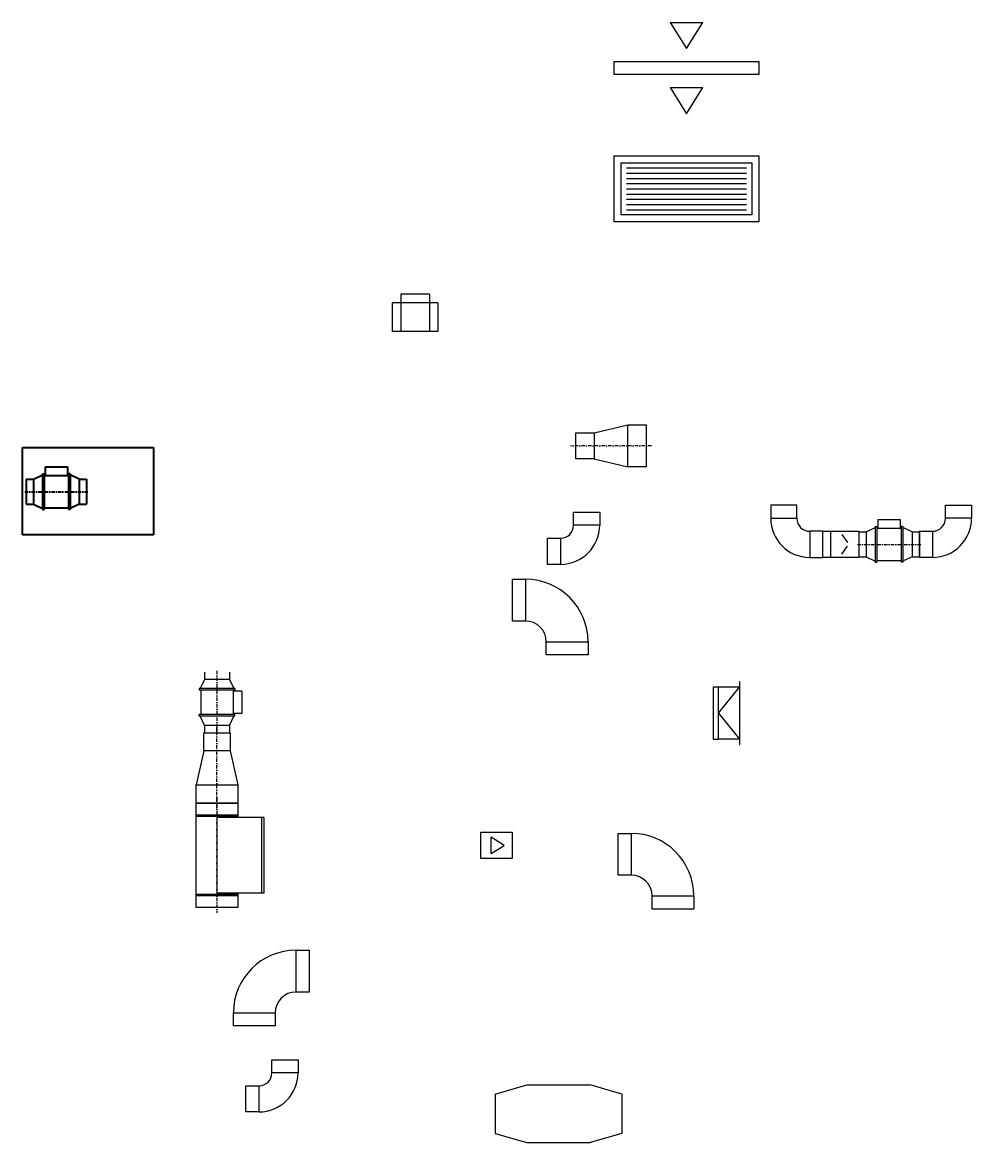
# Model space of a CAD drawing. Header units: millimetres. Extents: x -20430 to 47536, y -37310 to 23105.
# Drawn here: x -9676 to -6041, y -24104 to -19811 of the extents above; entities that cross this region are included whole.
import ezdxf

# ---------------------------------------------------------------- set-up
doc = ezdxf.new("R2010")
doc.units = ezdxf.units.MM
doc.linetypes.add('DASHDOT', pattern=[25.4, 12.7, -6.35, 0, -6.35])
doc.layers.add('02 ОВиК', color=7, linetype='Continuous')
doc.layers.add('100 noprint', color=2, linetype='Continuous', plot=False)
picture_1 = doc.add_image_def('image1.jpg', size_in_pixel=(600, 400))

# ---------------------------------------------------------------- blocks, each defined once
blk = doc.blocks.new('вентилятор d100')
at = {"color": 0, "linetype": 'Continuous', "lineweight": -2}
for p, q in [((50, 31.2), (0, 0)), ((0, 0), (50, -31.2)), ((50, 31.2), (50, -31.2))]:
    blk.add_line(p, q, dxfattribs=at)
at = {"color": 0, "linetype": 'Continuous', "lineweight": -2, "flags": 128}
blk.add_lwpolyline([(90.3, 50), (90.3, -50), (-29.7, -50), (-29.7, 50)], close=True, dxfattribs=at)
blk = doc.blocks.new('переход d200 на 200х150')
at = {"color": 0}
for p, q in [((100, 100), (20, 100)), ((20, 0), (100, 100)), ((20, 0), (100, -100)), ((100, -100), (20, -100))]:
    blk.add_line(p, q, dxfattribs=at)
for points in [[(0, -100), (20, -100), (20, 100), (0, 100)], [(100, -120), (102, -120), (102, 120), (100, 120)]]:
    blk.add_lwpolyline(points, close=True, dxfattribs=at)
blk = doc.blocks.new('поворот d150 x 90')
at = {"color": 0, "flags": 128}
for points in [[(80, 130), (80, 290), (130, 290), (130, 130)], [(0, 0), (-160, 0), (-160, 50), (0, 50)]]:
    blk.add_lwpolyline(points, close=True, dxfattribs=at)
at = {"color": 0}
for radius in [240, 80]:
    blk.add_arc((80, 50), radius, 90, 180, dxfattribs=at)
blk = doc.blocks.new('АП 500х200')
at = {"color": 0, "lineweight": -2}
for p, q in [((-507, 207), (-47, 207)), ((-507, 187), (-47, 187)), ((-507, 167), (-47, 167)), ((-507, 147), (-47, 147)), ((-507, 127), (-47, 127)), ((-507, 107), (-47, 107)), ((-507, 87), (-47, 87)), ((-507, 67), (-47, 67)), ((-507, 47), (-47, 47))]:
    blk.add_line(p, q, dxfattribs=at)
for points in [[(-554, 0), (-554, 254), (0, 254), (0, 0)], [(-527, 27), (-527, 227), (-27, 227), (-27, 27)]]:
    blk.add_lwpolyline(points, close=True, dxfattribs=at)
blk = doc.blocks.new('АП 500х200 разрез')
at = {"color": 0}
for p, q in [((-339.5, 200), (-214.5, 200)), ((-339.5, 200), (-277, 100)), ((-277, 100), (-214.5, 200)), ((-339.5, -50), (-214.5, -50)), ((-339.5, -50), (-277, -150)), ((-277, -150), (-214.5, -50))]:
    blk.add_line(p, q, dxfattribs=at)
at = {"color": 0, "flags": 128}
blk.add_lwpolyline([(-554, 0), (-554, 50), (0, 50), (0, 0)], close=True, dxfattribs=at)
blk = doc.blocks.new('тройник 110х55')
at = {"layer": '02 ОВиК', "color": 0, "lineweight": -2}
for p, q in [((55, 144), (-55, 144)), ((-55, 144), (-55, 0)), ((55, 144), (55, 0)), ((-87, 0), (-87, 110)), ((87, 110), (-87, 110)), ((87, 110), (87, 0)), ((87, 110), (87, 0)), ((87, 0), (-87, 0))]:
    blk.add_line(p, q, dxfattribs=at)

msp = doc.modelspace()

# ---------------------------------------------------------------- linework, layer by layer
at = {"color": 1, "lineweight": 40}
for p, q in [((-9633.8, -21561.9), (-9598.6, -21545.3)), ((-9598.6, -21540.9), (-9598.6, -21678.4)), ((-9598.6, -21540.9), (-9592.5, -21540.9)), ((-9592.5, -21540.9), (-9592.5, -21678.4)), ((-9592.5, -21547.3), (-9499.1, -21547.3)), ((-9588.3, -21514.6), (-9588.3, -21547.3)), ((-9588.3, -21514.6), (-9503.3, -21514.6)), ((-9503.3, -21514.6), (-9503.3, -21547.3)), ((-9499.1, -21540.9), (-9499.1, -21678.4)), ((-9493, -21540.9), (-9499.1, -21540.9)), ((-9493, -21540.9), (-9493, -21678.4)), ((-9457.8, -21561.9), (-9493, -21545.3)), ((-9661.8, -21561.9), (-9661.8, -21657.4)), ((-9661.8, -21561.9), (-9633.8, -21561.9)), ((-9633.8, -21561.9), (-9633.8, -21657.4)), ((-9457.8, -21561.9), (-9457.8, -21657.4)), ((-9457.8, -21561.9), (-9429.8, -21561.9)), ((-9457.8, -21561.9), (-9457.8, -21657.4)), ((-9429.8, -21561.9), (-9429.8, -21657.4)), ((-9661.8, -21657.4), (-9633.8, -21657.4)), ((-9633.8, -21657.4), (-9598.6, -21673.9)), ((-9592.5, -21671.9), (-9499.1, -21671.9)), ((-9457.8, -21657.4), (-9493, -21673.9)), ((-9457.8, -21657.4), (-9429.8, -21657.4)), ((-9598.6, -21678.4), (-9592.5, -21678.4)), ((-9493, -21678.4), (-9499.1, -21678.4))]:
    msp.add_line(p, q, dxfattribs=at)
at = {"color": 1, "linetype": 'DASHDOT', "lineweight": 40}
msp.add_line((-9666.8, -21609.6), (-9424.8, -21609.6), dxfattribs=at)
at = {"layer": '02 ОВиК', "color": 5}
for p, q in [((-7486.6, -21384.1), (-7356.6, -21354.1)), ((-7486.6, -21484.1), (-7356.6, -21514.1)), ((-6399.1, -21716.5), (-6399.1, -21749.2)), ((-6399.1, -21716.5), (-6314, -21716.5)), ((-6314, -21716.5), (-6314, -21749.2)), ((-6610, -21761.5), (-6579.5, -21761.5)), ((-6444.5, -21763.8), (-6409.4, -21747.2)), ((-6409.4, -21742.8), (-6409.4, -21880.3)), ((-6409.4, -21742.8), (-6403.3, -21742.8)), ((-6403.3, -21742.8), (-6403.3, -21880.3)), ((-6403.3, -21749.2), (-6309.8, -21749.2)), ((-6309.8, -21742.8), (-6309.8, -21880.3)), ((-6303.7, -21742.8), (-6309.8, -21742.8)), ((-6303.7, -21742.8), (-6303.7, -21880.3)), ((-6268.5, -21763.8), (-6303.7, -21747.2)), ((-6537.3, -21773.8), (-6516, -21804.5)), ((-6472.5, -21763.8), (-6444.5, -21763.8)), ((-6444.5, -21763.8), (-6444.5, -21859.3)), ((-6268.5, -21763.8), (-6268.5, -21859.3)), ((-6268.5, -21763.8), (-6240.5, -21763.8)), ((-6268.5, -21763.8), (-6268.5, -21859.3)), ((-6240.5, -21763.8), (-6240.5, -21859.3)), ((-6537.3, -21849.3), (-6516, -21818.6)), ((-6579.5, -21861.5), (-6610, -21861.5)), ((-6472.5, -21859.3), (-6444.5, -21859.3)), ((-6444.5, -21859.3), (-6409.4, -21875.9)), ((-6409.4, -21880.3), (-6403.3, -21880.3)), ((-6403.3, -21873.8), (-6309.8, -21873.8)), ((-6303.7, -21880.3), (-6309.8, -21880.3)), ((-6268.5, -21859.3), (-6303.7, -21875.9)), ((-6268.5, -21859.3), (-6240.5, -21859.3))]:
    msp.add_line(p, q, dxfattribs=at)
at = {"layer": '02 ОВиК', "color": 5, "linetype": 'DASHDOT'}
for p, q in [((-7266.6, -21434.1), (-7576.6, -21434.1)), ((-6477.5, -21811.5), (-6235.5, -21811.5))]:
    msp.add_line(p, q, dxfattribs=at)
at = {"layer": '02 ОВиК', "color": 1}
for p, q in [((-8978.3, -22301.1), (-8978.3, -22329.1)), ((-8882.8, -22301.1), (-8882.8, -22329.1)), ((-8978.3, -22329.1), (-8994.9, -22364.2)), ((-8882.8, -22329.1), (-8978.3, -22329.1)), ((-8882.8, -22329.1), (-8866.2, -22364.2)), ((-8861.8, -22364.2), (-8999.3, -22364.2)), ((-8999.3, -22364.2), (-8999.3, -22370.3)), ((-8861.8, -22370.3), (-8999.3, -22370.3)), ((-8992.8, -22370.3), (-8992.8, -22463.8)), ((-8868.2, -22370.3), (-8868.2, -22463.8)), ((-8835.5, -22374.5), (-8868.2, -22374.5)), ((-8861.8, -22364.2), (-8861.8, -22370.3)), ((-8835.5, -22374.5), (-8835.5, -22459.6)), ((-8861.8, -22463.8), (-8999.3, -22463.8)), ((-8999.3, -22469.9), (-8999.3, -22463.8)), ((-8861.8, -22469.9), (-8999.3, -22469.9)), ((-8978.3, -22505.1), (-8994.9, -22469.9)), ((-8882.8, -22505.1), (-8866.2, -22469.9)), ((-8835.5, -22459.6), (-8868.2, -22459.6)), ((-8861.8, -22469.9), (-8861.8, -22463.8)), ((-8882.8, -22505.1), (-8978.3, -22505.1)), ((-8882.8, -22505.1), (-8978.3, -22505.1)), ((-8978.3, -22505.1), (-8978.3, -22533.1)), ((-8882.8, -22505.1), (-8882.8, -22533.1)), ((-8980.5, -22603.1), (-9010.5, -22733.1)), ((-8880.5, -22603.1), (-8850.5, -22733.1)), ((-9010.5, -22803.1), (-8850.5, -22803.1)), ((-9010.5, -23203.1), (-9010.5, -22803.1)), ((-9010.5, -22803.1), (-8850.5, -22803.1)), ((-8850.5, -22803.1), (-8850.5, -22858.1)), ((-9010.5, -22848.1), (-8850.5, -22848.1)), ((-9010.5, -22853.1), (-8850.5, -22853.1)), ((-8750.5, -22858.1), (-8930.5, -22858.1)), ((-8930.5, -22858.1), (-8930.5, -23148.1)), ((-8760.5, -22858.1), (-8760.5, -23148.1)), ((-8750.5, -22858.1), (-8750.5, -23148.1)), ((-8850.5, -23153.1), (-9010.5, -23153.1)), ((-8850.5, -23158.1), (-9010.5, -23158.1)), ((-8750.5, -23148.1), (-8930.5, -23148.1)), ((-8850.5, -23148.1), (-8850.5, -23203.1)), ((-8850.5, -23203.1), (-9010.5, -23203.1)), ((-7864.6, -23918.3), (-7744.1, -23882.8)), ((-7744.1, -23882.8), (-7501.2, -23882.8)), ((-7380.6, -23918.3), (-7501.2, -23882.8)), ((-7864.6, -23918.3), (-7864.6, -24068.3)), ((-7380.6, -23918.3), (-7380.6, -24068.3)), ((-7864.6, -24068.3), (-7744.1, -24103.8)), ((-7380.6, -24068.3), (-7501.2, -24103.8)), ((-7744.1, -24103.8), (-7501.2, -24103.8))]:
    msp.add_line(p, q, dxfattribs=at)
at = {"layer": '02 ОВиК', "color": 1, "linetype": 'DASHDOT'}
for p, q in [((-8930.5, -22296.1), (-8930.5, -22538.1)), ((-8930.5, -22823.1), (-8930.5, -22513.1)), ((-8930.5, -22783.1), (-8930.5, -23223.1))]:
    msp.add_line(p, q, dxfattribs=at)
at = {"layer": '02 ОВиК', "color": 5, "flags": 128}
for points in [[(-7356.6, -21514.1), (-7356.6, -21354.1), (-7286.6, -21354.1), (-7286.6, -21514.1)], [(-7556.6, -21484.1), (-7556.6, -21384.1), (-7486.6, -21384.1), (-7486.6, -21484.1)], [(-6579.5, -21861.5), (-6579.5, -21761.5), (-6472.5, -21761.5), (-6472.5, -21861.5)], [(-7799.2, -22105.2), (-7799.2, -21945.2), (-7749.2, -21945.2), (-7749.2, -22105.2)], [(-7669.2, -22185.2), (-7509.2, -22185.2), (-7509.2, -22235.2), (-7669.2, -22235.2)]]:
    msp.add_lwpolyline(points, close=True, dxfattribs=at)
at = {"layer": '02 ОВиК', "color": 5}
for points in [[(-6710, -21711.5), (-6710, -21661.5), (-6810, -21661.5), (-6810, -21711.5)], [(-6140.5, -21711.5), (-6140.5, -21661.5), (-6040.5, -21661.5), (-6040.5, -21711.5)], [(-7564.9, -21738), (-7564.9, -21688), (-7464.9, -21688), (-7464.9, -21738)], [(-6610, -21761.5), (-6660, -21761.5), (-6660, -21861.5), (-6610, -21861.5)], [(-6240.5, -21761.5), (-6190.5, -21761.5), (-6190.5, -21861.5), (-6240.5, -21861.5)], [(-7664.9, -21788), (-7614.9, -21788), (-7614.9, -21888), (-7664.9, -21888)]]:
    msp.add_lwpolyline(points, close=True, dxfattribs=at)
at = {"layer": '02 ОВиК', "color": 1, "flags": 128}
for points in [[(-8980.5, -22533.1), (-8880.5, -22533.1), (-8880.5, -22603.1), (-8980.5, -22603.1)], [(-9010.5, -22733.1), (-8850.5, -22733.1), (-8850.5, -22803.1), (-9010.5, -22803.1)], [(-8627.8, -23526.8), (-8627.8, -23366.8), (-8577.8, -23366.8), (-8577.8, -23526.8)], [(-8707.8, -23656.8), (-8867.8, -23656.8), (-8867.8, -23606.8), (-8707.8, -23606.8)], [(-8720.2, -23836.5), (-8720.2, -23786.5), (-8620.2, -23786.5), (-8620.2, -23836.5)], [(-8820.2, -23886.5), (-8770.2, -23886.5), (-8770.2, -23986.5), (-8820.2, -23986.5)]]:
    msp.add_lwpolyline(points, close=True, dxfattribs=at)
at = {"layer": '02 ОВиК', "color": 5}
for centre, radius, start, end in [((-6660, -21711.5), 150, 180, 270), ((-6660, -21711.5), 50, 180, 270), ((-6190.5, -21711.5), 50, 270, 0), ((-6190.5, -21711.5), 150, 270, 0), ((-7614.9, -21738), 50, 270, 0), ((-7614.9, -21738), 150, 270, 0), ((-7749.2, -22185.2), 240, 0, 90), ((-7749.2, -22185.2), 80, 0, 90)]:
    msp.add_arc(centre, radius, start, end, dxfattribs=at)
at = {"layer": '02 ОВиК', "color": 1}
for centre, radius, start, end in [((-8627.8, -23606.8), 240, 90, 180), ((-8627.8, -23606.8), 80, 90, 180), ((-8770.2, -23836.5), 50, 270, 0), ((-8770.2, -23836.5), 150, 270, 0)]:
    msp.add_arc(centre, radius, start, end, dxfattribs=at)

# ---------------------------------------------------------------- block references
at = {"layer": '02 ОВиК', "color": 6}
for name, p in [('АП 500х200 разрез', (-6855.5, -20011.4)), ('АП 500х200', (-6855.5, -20576.2))]:
    msp.add_blockref(name, p, dxfattribs=at)
at = {"layer": '02 ОВиК', "color": 5}
msp.add_blockref('переход d200 на 200х150', (-7030, -22458.2), dxfattribs=at)
at = {"layer": '02 ОВиК', "color": 6, "rotation": 180}
msp.add_blockref('вентилятор d100', (-7830.1, -22964.8), dxfattribs=at)
at = {"layer": '02 ОВиК', "color": 1, "rotation": 270}
msp.add_blockref('поворот d150 x 90', (-7394.1, -23078.8), dxfattribs=at)
at = {"layer": '100 noprint', "lineweight": -2}
msp.add_blockref('тройник 110х55', (-8171.3, -20996.3), dxfattribs=at)

# ---------------------------------------------------------------- pictures from other files: only their frames are drawn
at = {"color": 1, "lineweight": 40}
image = msp.add_image(picture_1, insert=(-9675.7, -21775), size_in_units=(501.7, 334.4), dxfattribs=at)
image.dxf.flags = 7

doc.saveas('drawing.dxf')
